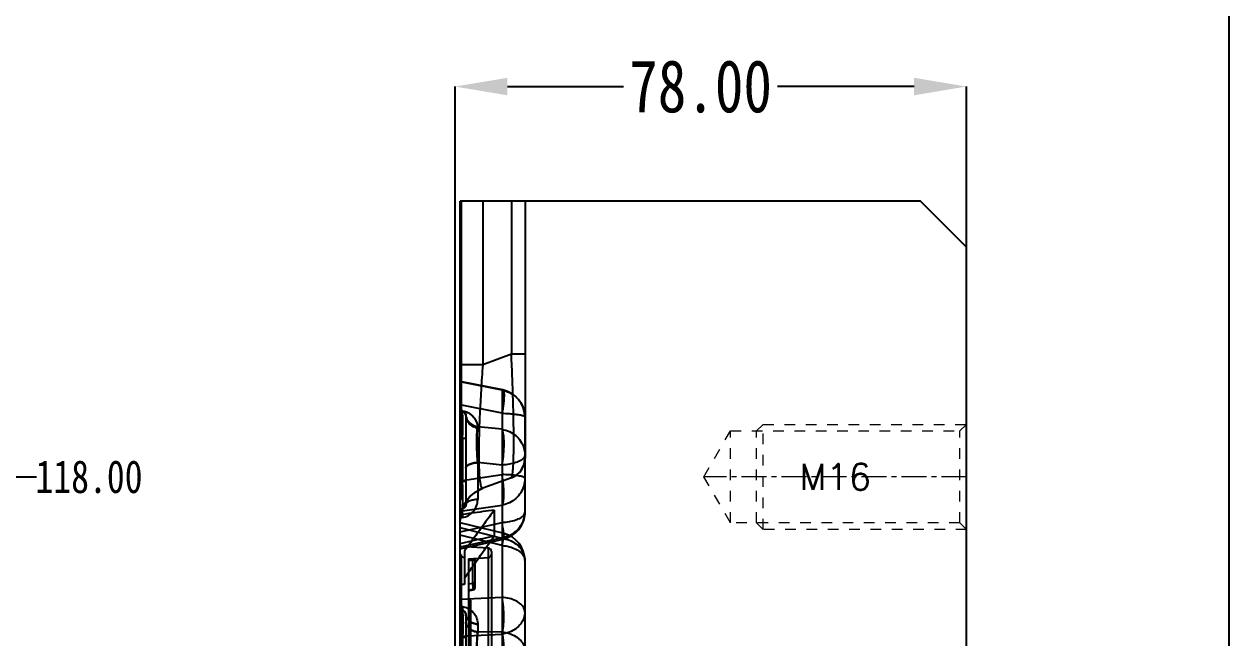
# Model space of a CAD drawing. Header units: millimetres. Extents: x 3054 to 4939, y -1170 to 130.
# Drawn here: x 4657.5 to 4841.2, y -111.6 to -18.1 of the extents above; entities that cross this region are included whole.
import ezdxf
from ezdxf.enums import TextEntityAlignment as Align

# ---------------------------------------------------------------- set-up
doc = ezdxf.new("R2010")
doc.units = ezdxf.units.MM
doc.header["$LTSCALE"] = 16.335
doc.header["$PDMODE"] = 3
doc.header["$PDSIZE"] = 0.3125
doc.linetypes.add('CENTER', pattern=[0.6, 0.375, -0.075, 0.075, -0.075])
doc.linetypes.add('HIDDEN', pattern=[0.2, 0.1, -0.1])
doc.layers.get('0').update_dxf_attribs({"linetype": 'CONTINUOUS'})
doc.layers.get('Defpoints').update_dxf_attribs({"linetype": 'CONTINUOUS'})
doc.layers.add('screw', color=33, linetype='CONTINUOUS', lineweight=13)
doc.styles.get("Standard").update_dxf_attribs({"font": 'txt', "width": 0.8})
doc.styles.add('TXT', font='txt.shx', dxfattribs={"bigfont": 'gbcbig.shx'})
doc.dimstyles.get("Standard").update_dxf_attribs({"dimtxt": 0.15625, "dimasz": 0.1875, "dimexe": 0.125, "dimexo": 0.0625, "dimtad": 0, "dimtih": 1, "dimtoh": 1, "dimdsep": 46, "dimtxsty": 'Standard', "dimcen": 0.09, "dimadec": 0, "dimazin": 0, "dimtp": 0.01, "dimtm": 0.01, "dimtfac": 1, "dimtofl": 0, "dimtmove": 0, "dimatfit": 3, "dimfxl": 0, "dimtolj": 1, "dimarcsym": 0})

# ---------------------------------------------------------------- blocks, each defined once
blk = doc.blocks.new('*D158')
at = {"color": 4, "lineweight": -2}
for p, q in [((4723.18, -202.24), (4723.18, -27.59)), ((4731.18, -27.59), (4748.89, -27.59)), ((4793.18, -27.59), (4772.36, -27.59)), ((4801.18, -192.52), (4801.18, -27.59))]:
    blk.add_line(p, q, dxfattribs=at)
at = {"color": 4}
for points in [[(4731.18, -26.26), (4731.18, -28.93), (4723.18, -27.59)], [(4793.18, -26.26), (4793.18, -28.93), (4801.18, -27.59)]]:
    blk.add_solid(points, dxfattribs=at)
at = {"layer": 'Defpoints', "color": 0}
for p in [(4723.18, -27.59), (4801.18, -192.52), (4723.18, -202.24)]:
    blk.add_point(p, dxfattribs=at)
at = {"color": 6, "insert": (4760.63, -27.59), "char_height": 8, "attachment_point": 5}
blk.add_mtext('\\A1;78.00', dxfattribs=at)
blk = doc.blocks.new('*D325')
at = {"color": 4, "lineweight": -2}
blk.add_line((4624.78, -87.08), (4659.37, -87.08), dxfattribs=at)
at = {"layer": 'Defpoints', "color": 0}
for p in [(4624.78, -87.08), (4659.37, -87.08), (4492.76, -205.08)]:
    blk.add_point(p, dxfattribs=at)
at = {"color": 6, "insert": (4667.37, -87.08), "char_height": 5, "attachment_point": 5}
blk.add_mtext('\\A1;118.00', dxfattribs=at)

msp = doc.modelspace()

# ---------------------------------------------------------------- linework, layer by layer
at = {"color": 6, "linetype": 'Continuous'}
for p, q in [((4723.981, -365.077), (4723.981, -45.077)), ((4794.176, -45.077), (4723.981, -45.077)), ((4724.101, -45.077), (4724.101, -90.515)), ((4727.402, -45.077), (4727.402, -69.988)), ((4731.77, -45.077), (4731.77, -68.399)), ((4733.876, -45.077), (4733.876, -84.223)), ((4801.176, -52.077), (4794.176, -45.077)), ((4801.176, -358.077), (4801.176, -52.077)), ((4731.77, -68.399), (4727.402, -69.988)), ((4733.876, -68.399), (4731.77, -68.399)), ((4727.402, -69.988), (4723.981, -69.988)), ((4730.36, -73.867), (4723.981, -72.579)), ((4730.471, -73.839), (4723.99, -72.535)), ((4730.36, -73.867), (4730.36, -96.362)), ((4730.36, -77.389), (4723.981, -76.106)), ((4724.335, -77.008), (4723.981, -76.945)), ((4723.981, -76.945), (4724.335, -77.008)), ((4724.335, -77.104), (4723.981, -77.042)), ((4724.101, -78.515), (4723.981, -78.515)), ((4724.803, -77.513), (4724.725, -77.356)), ((4724.774, -77.44), (4724.78, -77.453)), ((4724.831, -77.695), (4724.803, -77.513)), ((4724.825, -77.613), (4724.828, -77.636)), ((4724.828, -77.636), (4724.831, -77.695)), ((4724.831, -77.695), (4724.831, -91.335)), ((4733.831, -77.954), (4733.831, -92.464)), ((4730.36, -79.833), (4726.635, -79.456)), ((4724.335, -81.24), (4724.101, -81.199)), ((4724.335, -81.24), (4724.335, -87.79)), ((4724.831, -81.24), (4724.335, -81.24)), ((4724.101, -86.315), (4723.981, -86.315)), ((4726.649, -84.904), (4726.649, -90.518)), ((4730.36, -85.288), (4726.649, -84.904)), ((4723.981, -87.672), (4730.36, -86.728)), ((4724.335, -87.79), (4724.101, -87.831)), ((4724.831, -87.79), (4724.335, -87.79)), ((4731.77, -87.23), (4727.402, -88.82)), ((4724.101, -90.515), (4723.981, -90.515)), ((4723.981, -92.328), (4730.36, -91.378)), ((4724.335, -91.926), (4723.981, -91.989)), ((4724.335, -93.275), (4723.981, -93.338)), ((4729.175, -92.14), (4729.175, -96.063)), ((4723.981, -95.448), (4730.36, -94.024)), ((4730.36, -96.449), (4723.981, -94.832)), ((4730.662, -95.734), (4723.99, -94.067)), ((4723.97, -98.031), (4730.532, -96.566)), ((4730.36, -97.534), (4723.981, -95.94)), ((4730.36, -96.362), (4723.981, -97.773)), ((4730.36, -96.449), (4730.36, -110.689)), ((4728.274, -97.94), (4723.981, -97.715)), ((4724.101, -98.914), (4723.981, -98.914)), ((4724.101, -98.914), (4724.101, -121.547)), ((4724.631, -98.356), (4724.631, -103.488)), ((4728.274, -174.175), (4728.274, -97.94)), ((4728.748, -98.44), (4728.748, -174.047)), ((4725.236, -99.547), (4728.274, -99.388)), ((4725.236, -99.547), (4725.236, -278.306)), ((4725.91, -103.331), (4725.91, -99.612)), ((4726.241, -103.921), (4726.241, -99.613)), ((4733.831, -99.805), (4733.831, -119.898)), ((4724.101, -103.114), (4723.981, -103.114)), ((4725.236, -103.375), (4725.91, -103.263)), ((4725.91, -103.331), (4725.236, -103.458)), ((4725.91, -104.246), (4725.236, -104.359)), ((4725.248, -104.441), (4725.922, -104.314)), ((4726.241, -103.263), (4725.91, -103.263)), ((4725.91, -103.331), (4726.241, -103.331)), ((4725.91, -104.246), (4725.91, -104.314)), ((4723.981, -105.702), (4730.36, -105.418)), ((4725.236, -105.876), (4725.586, -105.876)), ((4725.236, -105.901), (4725.586, -105.901)), ((4725.236, -105.928), (4725.586, -105.928)), ((4725.236, -105.983), (4725.586, -105.983)), ((4725.236, -106.012), (4725.586, -106.012)), ((4725.236, -106.085), (4725.586, -106.085)), ((4725.236, -106.106), (4725.586, -106.106)), ((4725.586, -106.134), (4725.236, -106.134)), ((4725.236, -106.154), (4725.586, -106.154)), ((4725.236, -106.226), (4725.586, -106.226)), ((4725.236, -106.264), (4725.586, -106.264)), ((4725.236, -106.331), (4725.586, -106.331)), ((4725.236, -106.358), (4725.586, -106.358)), ((4725.236, -106.385), (4725.586, -106.385)), ((4725.236, -106.404), (4725.586, -106.404)), ((4725.586, -106.436), (4725.236, -106.436)), ((4725.236, -106.467), (4725.586, -106.467)), ((4725.236, -106.509), (4725.586, -106.509)), ((4725.236, -106.529), (4725.586, -106.529)), ((4725.236, -106.551), (4725.586, -106.551)), ((4725.586, -115.153), (4725.586, -105.876)), ((4724.335, -106.851), (4723.981, -106.788)), ((4723.981, -106.788), (4724.335, -106.851)), ((4724.335, -107.448), (4723.981, -107.386)), ((4724.831, -108.039), (4724.831, -123.719)), ((4725.236, -106.569), (4725.586, -106.569)), ((4725.236, -106.604), (4725.586, -106.604)), ((4725.236, -106.622), (4725.586, -106.622)), ((4725.236, -106.649), (4725.586, -106.649)), ((4725.236, -106.725), (4725.586, -106.725)), ((4725.586, -106.751), (4725.236, -106.751)), ((4725.236, -106.834), (4725.586, -106.834)), ((4725.586, -106.87), (4725.236, -106.87)), ((4725.236, -106.908), (4725.586, -106.908)), ((4725.236, -106.946), (4725.586, -106.946)), ((4725.236, -106.972), (4725.586, -106.972)), ((4725.586, -107), (4725.236, -107)), ((4725.586, -107.019), (4725.236, -107.019)), ((4725.236, -107.045), (4725.586, -107.045)), ((4725.236, -107.089), (4725.586, -107.089)), ((4725.236, -107.139), (4725.586, -107.139)), ((4725.586, -107.209), (4725.236, -107.209)), ((4725.236, -107.244), (4725.586, -107.244)), ((4725.586, -107.274), (4725.236, -107.274)), ((4725.236, -107.298), (4725.586, -107.298)), ((4725.236, -107.344), (4725.586, -107.344)), ((4725.236, -107.384), (4725.586, -107.384)), ((4725.236, -107.463), (4725.586, -107.463)), ((4725.236, -107.496), (4725.586, -107.496)), ((4725.236, -107.57), (4725.586, -107.57)), ((4725.236, -107.59), (4725.586, -107.59)), ((4725.236, -107.643), (4725.586, -107.643)), ((4725.236, -107.693), (4725.586, -107.693)), ((4725.236, -107.716), (4725.586, -107.716)), ((4725.236, -107.806), (4725.586, -107.806)), ((4725.236, -107.85), (4725.586, -107.85)), ((4725.236, -107.868), (4725.586, -107.868)), ((4725.236, -107.897), (4725.586, -107.897)), ((4725.236, -107.949), (4725.586, -107.949)), ((4725.236, -108.016), (4725.586, -108.016)), ((4725.236, -108.062), (4725.586, -108.062)), ((4725.236, -108.133), (4725.586, -108.133)), ((4725.236, -108.16), (4725.586, -108.16)), ((4725.236, -108.183), (4725.586, -108.183)), ((4725.236, -108.204), (4725.586, -108.204)), ((4725.236, -108.249), (4725.586, -108.249)), ((4725.236, -108.273), (4725.586, -108.273)), ((4725.586, -108.303), (4725.236, -108.303)), ((4725.236, -108.375), (4725.586, -108.375)), ((4724.101, -109.547), (4723.981, -109.547)), ((4725.236, -108.409), (4725.586, -108.409)), ((4725.236, -108.434), (4725.586, -108.434)), ((4725.236, -108.575), (4725.586, -108.575)), ((4725.236, -108.664), (4725.586, -108.664)), ((4725.236, -108.719), (4725.586, -108.719)), ((4725.236, -108.738), (4725.586, -108.738)), ((4725.236, -108.759), (4725.586, -108.759)), ((4725.236, -108.786), (4725.586, -108.786)), ((4725.586, -108.804), (4725.236, -108.804)), ((4725.586, -108.906), (4725.236, -108.906)), ((4725.236, -108.936), (4725.586, -108.936)), ((4725.236, -108.974), (4725.586, -108.974)), ((4725.236, -109.014), (4725.586, -109.014)), ((4725.236, -109.058), (4725.586, -109.058)), ((4725.236, -109.109), (4725.586, -109.109)), ((4725.236, -109.145), (4725.586, -109.145)), ((4725.236, -109.24), (4725.586, -109.24)), ((4725.236, -109.274), (4725.586, -109.274)), ((4725.236, -109.359), (4725.586, -109.359)), ((4725.236, -109.377), (4725.586, -109.377)), ((4725.586, -109.405), (4725.236, -109.405)), ((4725.236, -109.436), (4725.586, -109.436)), ((4725.586, -109.506), (4725.236, -109.506)), ((4725.236, -109.521), (4725.586, -109.521)), ((4725.586, -109.557), (4725.236, -109.557)), ((4725.236, -109.572), (4725.586, -109.572)), ((4725.236, -109.604), (4725.586, -109.604)), ((4725.236, -109.674), (4725.586, -109.674)), ((4725.236, -109.754), (4725.586, -109.754)), ((4725.236, -109.786), (4725.586, -109.786)), ((4725.236, -109.805), (4725.586, -109.805)), ((4725.236, -109.838), (4725.586, -109.838)), ((4725.586, -109.868), (4725.236, -109.868)), ((4725.236, -109.888), (4725.586, -109.888)), ((4725.586, -109.922), (4725.236, -109.922)), ((4725.236, -109.964), (4725.586, -109.964)), ((4725.236, -109.981), (4725.586, -109.981)), ((4725.236, -109.998), (4725.586, -109.998)), ((4725.236, -110.028), (4725.586, -110.028)), ((4725.236, -110.054), (4725.586, -110.054)), ((4725.236, -110.077), (4725.586, -110.077)), ((4725.236, -110.098), (4725.586, -110.098)), ((4725.236, -110.143), (4725.586, -110.143)), ((4725.236, -110.178), (4725.586, -110.178)), ((4726.649, -109.567), (4726.649, -110.736)), ((4724.101, -110.914), (4723.981, -110.914)), ((4723.981, -111.345), (4730.36, -111.038)), ((4724.335, -111.584), (4724.101, -111.543)), ((4724.335, -111.584), (4724.335, -120.174)), ((4724.831, -111.584), (4724.335, -111.584)), ((4725.236, -110.257), (4725.586, -110.257)), ((4725.586, -110.279), (4725.236, -110.279)), ((4725.236, -110.313), (4725.586, -110.313)), ((4725.236, -110.416), (4725.586, -110.416)), ((4725.236, -110.453), (4725.586, -110.453)), ((4725.236, -110.497), (4725.586, -110.497)), ((4725.236, -110.525), (4725.586, -110.525)), ((4725.236, -110.668), (4725.586, -110.668)), ((4725.236, -110.752), (4725.586, -110.752)), ((4725.236, -110.914), (4725.586, -110.914)), ((4725.236, -110.941), (4725.586, -110.941)), ((4725.236, -111.121), (4725.586, -111.121)), ((4725.236, -111.182), (4725.586, -111.182)), ((4725.586, -111.199), (4725.236, -111.199)), ((4725.236, -111.254), (4725.586, -111.254)), ((4725.586, -111.458), (4725.236, -111.458)), ((4725.236, -111.525), (4725.586, -111.525)), ((4725.586, -111.598), (4725.236, -111.598)), ((4730.36, -110.689), (4726.649, -110.736)), ((4730.36, -111.038), (4730.36, -122.972))]:
    msp.add_line(p, q, dxfattribs=at)
msp.add_lwpolyline([(4247.856, 24.761), (4841.191, 24.761), (4841.191, -450.887), (4247.856, -450.887)], close=True)
for points in [[(4724.725, -77.356), (4724.613, -77.233), (4724.479, -77.149), (4724.335, -77.104)], [(4724.335, -77.104), (4724.401, -77.12), (4724.442, -77.133), (4724.47, -77.145), (4724.495, -77.156), (4724.518, -77.168), (4724.539, -77.18)], [(4724.403, -77.12), (4724.449, -77.136), (4724.479, -77.149), (4724.501, -77.159), (4724.52, -77.169)], [(4724.557, -77.191), (4724.573, -77.202), (4724.588, -77.213), (4724.603, -77.224), (4724.617, -77.236), (4724.63, -77.247), (4724.642, -77.258)], [(4724.575, -77.204), (4724.592, -77.216), (4724.609, -77.229), (4724.625, -77.243), (4724.64, -77.256), (4724.654, -77.269)], [(4724.653, -77.269), (4724.664, -77.28), (4724.674, -77.291), (4724.684, -77.302), (4724.693, -77.313), (4724.703, -77.324), (4724.711, -77.336), (4724.72, -77.348), (4724.729, -77.361), (4724.738, -77.374), (4724.746, -77.387)], [(4724.679, -77.295), (4724.69, -77.309), (4724.702, -77.323)], [(4724.713, -77.337), (4724.723, -77.353), (4724.734, -77.369), (4724.744, -77.385), (4724.754, -77.401)], [(4724.754, -77.401), (4724.761, -77.414), (4724.768, -77.427)], [(4724.763, -77.417), (4724.771, -77.433), (4724.779, -77.449), (4724.786, -77.466)], [(4724.786, -77.466), (4724.791, -77.48), (4724.796, -77.493), (4724.801, -77.507), (4724.805, -77.521), (4724.81, -77.536)], [(4724.792, -77.482), (4724.798, -77.499), (4724.804, -77.516), (4724.809, -77.534), (4724.814, -77.552), (4724.818, -77.572), (4724.822, -77.592)], [(4724.814, -77.551), (4724.817, -77.567), (4724.82, -77.583), (4724.823, -77.6), (4724.826, -77.618)], [(4731.77, -87.23), (4732.538, -86.825), (4733.211, -86.175), (4733.693, -85.29), (4733.876, -84.223)], [(4723.981, -93.706), (4724.158, -92.361), (4724.658, -91.142), (4725.41, -90.126), (4726.346, -89.347), (4727.402, -88.82)], [(4724.831, -91.335), (4724.818, -91.456), (4724.778, -91.579), (4724.698, -91.71), (4724.548, -91.844), (4724.334, -91.926)], [(4724.335, -91.926), (4724.474, -91.884), (4724.608, -91.802), (4724.722, -91.679), (4724.801, -91.521), (4724.831, -91.335)], [(4724.831, -91.335), (4724.816, -91.465), (4724.773, -91.591), (4724.688, -91.722), (4724.544, -91.846)], [(4725.911, -104.316), (4726.08, -104.242), (4726.198, -104.101), (4726.241, -103.922)], [(4724.725, -107.7), (4724.613, -107.577), (4724.479, -107.493), (4724.335, -107.448)], [(4724.335, -107.448), (4724.445, -107.479), (4724.537, -107.523), (4724.603, -107.569), (4724.654, -107.614)], [(4724.335, -107.448), (4724.454, -107.482), (4724.542, -107.527), (4724.607, -107.572), (4724.657, -107.617), (4724.696, -107.661), (4724.728, -107.703), (4724.753, -107.744), (4724.774, -107.785), (4724.792, -107.825)], [(4724.694, -107.659), (4724.727, -107.701), (4724.752, -107.742), (4724.774, -107.783), (4724.791, -107.824), (4724.805, -107.865), (4724.817, -107.908), (4724.824, -107.951)], [(4724.831, -108.039), (4724.803, -107.857), (4724.725, -107.7)], [(4724.824, -107.952), (4724.829, -107.995), (4724.831, -108.039)]]:
    msp.add_lwpolyline(points, dxfattribs=at)
for centre, radius, start, end in [((4729.631, -77.954), 4.2, 0, 78.56671), ((4724.231, -77.695), 0.6, 0, 80), ((4730.676, -84.223), 3.2, 290, 0), ((4708.939, -90.337), 21.723, 8.05729, 9.56401), ((4729.181, -93.706), 5.2, 110, 180), ((4724.231, -91.335), 0.6, 280, 0), ((4729.631, -92.464), 4.2, 282.54116, 0), ((4729.631, -99.805), 4.2, 0, 75.92976), ((4728.248, -98.44), 0.5, 0, 87), ((4728.248, -98.888), 0.5, 273, 0), ((4725.841, -103.853), 0.4, 279.94456, 359.96499), ((4725.841, -103.92), 0.399, 279.92025, 359.9496), ((4724.231, -108.039), 0.6, 0, 80)]:
    msp.add_arc(centre, radius, start, end, dxfattribs=at)
for centre, major_axis, ratio, start_param, end_param in [((4551.256, -193.392), (631.676, -23.016), 0.1647089, 1.2987663, 1.2998362), ((4883.805, -200.047), (617.094, 0), 0.1683586, 1.8295431, 1.8306738), ((4958.829, -200.047), (639.392, 0), 0.1683586, 1.9436571, 1.94479), ((4552.086, -210.156), (631.416, 34.906), 0.1598345, 1.2851843, 1.2862543)]:
    msp.add_ellipse(centre, major_axis=major_axis, ratio=ratio, start_param=start_param, end_param=end_param, dxfattribs=at)
for points, knots in [([(4731.77, -87.23), (4731.788, -87.223), (4731.824, -87.184), (4731.883, -87.048), (4731.943, -86.767), (4732.002, -86.308), (4732.052, -85.684), (4732.091, -84.901), (4732.12, -83.964), (4732.137, -82.883), (4732.142, -81.664), (4732.136, -80.318), (4732.11, -78.304), (4732.048, -75.56), (4731.931, -72.063), (4731.828, -69.641), (4731.77, -68.399)], [0, 0, 0, 0, 0.0030358, 0.0078418, 0.0237159, 0.048249, 0.0814195, 0.1230704, 0.172831, 0.2302723, 0.2949595, 0.3664177, 0.4440199, 0.6149921, 0.8023769, 1, 1, 1, 1]), ([(4727.402, -69.988), (4727.308, -71.281), (4727.142, -73.789), (4726.98, -76.865), (4726.888, -79.181), (4726.839, -80.774), (4726.809, -82.252), (4726.798, -83.603), (4726.806, -84.816), (4726.834, -85.881), (4726.88, -86.79), (4726.936, -87.445), (4726.993, -87.884), (4727.038, -88.15), (4727.086, -88.371), (4727.139, -88.549), (4727.195, -88.684), (4727.255, -88.777), (4727.327, -88.831), (4727.38, -88.828), (4727.402, -88.82)], [0, 0, 0, 0, 0.2044814, 0.3966061, 0.48603, 0.5700727, 0.6480666, 0.719346, 0.7832895, 0.839444, 0.8874057, 0.9267886, 0.9431602, 0.9573003, 0.9692188, 0.9789443, 0.9865453, 0.9921886, 0.9963159, 1, 1, 1, 1]), ([(4730.36, -77.389), (4730.406, -77.131), (4730.487, -76.63), (4730.579, -75.91), (4730.638, -75.268), (4730.662, -74.727), (4730.647, -74.309), (4730.606, -74.041), (4730.545, -73.902), (4730.492, -73.843), (4730.42, -73.831), (4730.38, -73.853), (4730.36, -73.867)], [0, 0, 0, 0, 0.2113153, 0.4079821, 0.5831068, 0.7299003, 0.8426955, 0.9198547, 0.9456576, 0.9645075, 0.9804766, 1, 1, 1, 1]), ([(4730.36, -73.867), (4730.38, -73.853), (4730.42, -73.831), (4730.492, -73.843), (4730.545, -73.902), (4730.606, -74.041), (4730.647, -74.309), (4730.662, -74.727), (4730.638, -75.268), (4730.579, -75.91), (4730.487, -76.63), (4730.406, -77.131), (4730.36, -77.389)], [0, 0, 0, 0, 0.0195234, 0.0354925, 0.0543424, 0.0801453, 0.1573045, 0.2700997, 0.4168932, 0.5920179, 0.7886847, 1, 1, 1, 1]), ([(4730.36, -73.867), (4730.743, -73.934), (4731.495, -74.175), (4732.476, -74.828), (4733.238, -75.725), (4733.721, -76.794), (4733.831, -77.569), (4733.831, -77.954)], [0, 0, 0, 0, 0.2011305, 0.4017362, 0.6016776, 0.8010167, 1, 1, 1, 1]), ([(4724.335, -81.24), (4724.344, -80.809), (4724.368, -79.989), (4724.359, -78.893), (4724.417, -77.949), (4724.303, -77.502), (4724.401, -77.116), (4724.335, -77.104)], [0, 0, 0, 0, 0.31249, 0.5901416, 0.8125684, 0.9511412, 1, 1, 1, 1]), ([(4724.335, -77.104), (4724.333, -77.104), (4724.331, -77.098), (4724.33, -77.081), (4724.331, -77.048), (4724.334, -77.021), (4724.335, -77.008)], [0, 0, 0, 0, 0.047406, 0.1558429, 0.5737048, 1, 1, 1, 1]), ([(4724.335, -77.104), (4724.333, -77.104), (4724.331, -77.098), (4724.33, -77.081), (4724.331, -77.048), (4724.334, -77.021), (4724.335, -77.008)], [0, 0, 0, 0, 0.0475645, 0.1564537, 0.5761086, 1, 1, 1, 1]), ([(4724.335, -77.008), (4724.481, -77.033), (4724.747, -77.102), (4725.096, -77.249), (4725.374, -77.406), (4725.656, -77.61), (4725.933, -77.866), (4726.183, -78.19), (4726.37, -78.507), (4726.545, -78.919), (4726.614, -79.243), (4726.635, -79.456)], [0, 0, 0, 0, 0.1235181, 0.227804, 0.3143055, 0.3887612, 0.5168062, 0.6273548, 0.727895, 0.8220192, 1, 1, 1, 1]), ([(4724.335, -77.008), (4724.467, -77.031), (4724.724, -77.099), (4725.079, -77.239), (4725.386, -77.41), (4725.644, -77.604), (4725.869, -77.809), (4726.065, -78.032), (4726.234, -78.273), (4726.38, -78.534), (4726.501, -78.816), (4726.591, -79.125), (4726.624, -79.342), (4726.635, -79.456)], [0, 0, 0, 0, 0.1119756, 0.220288, 0.3163269, 0.4041789, 0.4879586, 0.5692228, 0.650316, 0.7330839, 0.8177542, 0.9048485, 1, 1, 1, 1]), ([(4724.828, -77.636), (4724.849, -77.853), (4724.971, -78.297), (4725.377, -78.871), (4725.958, -79.282), (4726.41, -79.421), (4726.635, -79.456)], [0, 0, 0, 0, 0.237717, 0.4919934, 0.7516186, 1, 1, 1, 1]), ([(4724.831, -77.695), (4724.831, -77.915), (4724.919, -78.378), (4725.307, -78.988), (4725.901, -79.434), (4726.373, -79.591), (4726.61, -79.632)], [0, 0, 0, 0, 0.2317034, 0.4843279, 0.7466161, 1, 1, 1, 1]), ([(4730.36, -77.389), (4730.731, -77.398), (4731.428, -77.429), (4732.366, -77.507), (4733.123, -77.629), (4733.562, -77.732), (4733.831, -77.878), (4733.831, -77.954)], [0, 0, 0, 0, 0.3116027, 0.5841075, 0.7972662, 0.9365094, 1, 1, 1, 1]), ([(4726.61, -79.632), (4726.568, -79.869), (4726.518, -80.435), (4726.483, -81.396), (4726.494, -82.52), (4726.551, -83.712), (4726.611, -84.509), (4726.649, -84.904)], [0, 0, 0, 0, 0.1361713, 0.3224148, 0.5459397, 0.7747561, 1, 1, 1, 1]), ([(4726.649, -84.904), (4726.609, -84.484), (4726.548, -83.645), (4726.493, -82.423), (4726.486, -81.306), (4726.522, -80.388), (4726.572, -79.852), (4726.61, -79.632)], [0, 0, 0, 0, 0.2395005, 0.4777049, 0.6949046, 0.8735349, 1, 1, 1, 1]), ([(4726.635, -79.456), (4726.634, -79.469), (4726.627, -79.528), (4726.618, -79.587), (4726.61, -79.632)], [0, 0, 0, 0, 0.2266682, 1, 1, 1, 1]), ([(4726.61, -79.632), (4726.613, -79.616), (4726.623, -79.558), (4726.63, -79.499), (4726.635, -79.456)], [0, 0, 0, 0, 0.2734258, 1, 1, 1, 1]), ([(4730.36, -85.288), (4730.462, -84.753), (4730.607, -83.683), (4730.682, -82.364), (4730.656, -81.379), (4730.6, -80.757), (4730.51, -80.248), (4730.418, -79.953), (4730.36, -79.833)], [0, 0, 0, 0, 0.2961936, 0.5879695, 0.7184535, 0.8328762, 0.9277109, 1, 1, 1, 1]), ([(4730.36, -79.833), (4730.742, -79.897), (4731.489, -80.124), (4732.47, -80.744), (4733.234, -81.597), (4733.719, -82.617), (4733.831, -83.36), (4733.831, -83.727)], [0, 0, 0, 0, 0.2056385, 0.4086895, 0.6084268, 0.8051215, 1, 1, 1, 1]), ([(4733.831, -83.727), (4733.831, -83.882), (4733.67, -84.241), (4733.147, -84.626), (4732.393, -84.947), (4731.436, -85.179), (4730.733, -85.263), (4730.36, -85.288)], [0, 0, 0, 0, 0.1155694, 0.2700957, 0.4743621, 0.7222975, 1, 1, 1, 1]), ([(4730.36, -85.288), (4730.384, -85.162), (4730.476, -84.644), (4730.544, -84.123), (4730.583, -83.727)], [0, 0, 0, 0, 0.2431823, 1, 1, 1, 1]), ([(4726.649, -84.904), (4726.415, -84.919), (4726.071, -84.963), (4725.638, -85.073), (4725.357, -85.176), (4725.128, -85.296), (4724.959, -85.429), (4724.855, -85.571), (4724.831, -85.675), (4724.831, -85.721)], [0, 0, 0, 0, 0.3312262, 0.4892116, 0.6322071, 0.7545685, 0.8545914, 0.9339233, 1, 1, 1, 1]), ([(4724.831, -85.721), (4724.831, -85.675), (4724.855, -85.572), (4724.959, -85.429), (4725.128, -85.296), (4725.357, -85.176), (4725.639, -85.073), (4726.071, -84.963), (4726.415, -84.919), (4726.649, -84.904)], [0, 0, 0, 0, 0.0660707, 0.1453932, 0.2454436, 0.3678447, 0.5108899, 0.668929, 1, 1, 1, 1]), ([(4724.335, -91.926), (4724.404, -91.914), (4724.301, -91.516), (4724.417, -91.06), (4724.359, -90.11), (4724.367, -89.022), (4724.343, -88.213), (4724.335, -87.79)], [0, 0, 0, 0, 0.0508506, 0.1931706, 0.4178038, 0.6936516, 1, 1, 1, 1]), ([(4733.831, -87.292), (4733.831, -87.217), (4733.562, -87.07), (4733.123, -86.968), (4732.366, -86.846), (4731.428, -86.768), (4730.731, -86.737), (4730.36, -86.728)], [0, 0, 0, 0, 0.0634906, 0.2027338, 0.4158925, 0.6883973, 1, 1, 1, 1]), ([(4730.36, -91.378), (4730.385, -91.35), (4730.43, -91.279), (4730.509, -91.087), (4730.579, -90.76), (4730.628, -90.279), (4730.643, -89.693), (4730.623, -89.02), (4730.548, -88.019), (4730.448, -87.248), (4730.36, -86.728)], [0, 0, 0, 0, 0.0236147, 0.0533624, 0.1320043, 0.2352816, 0.3608335, 0.5054518, 0.6639978, 1, 1, 1, 1]), ([(4733.831, -87.292), (4733.831, -87.677), (4733.721, -88.453), (4733.238, -89.521), (4732.476, -90.417), (4731.495, -91.07), (4730.743, -91.311), (4730.36, -91.378)], [0, 0, 0, 0, 0.1989631, 0.3982892, 0.5982295, 0.7988472, 1, 1, 1, 1]), ([(4724.335, -93.275), (4724.649, -93.217), (4725.265, -93), (4726.02, -92.372), (4726.531, -91.516), (4726.642, -90.851), (4726.649, -90.518)], [0, 0, 0, 0, 0.2464904, 0.4925715, 0.7426167, 1, 1, 1, 1]), ([(4726.649, -90.518), (4726.414, -90.533), (4726.069, -90.58), (4725.636, -90.689), (4725.357, -90.789), (4725.13, -90.911), (4724.931, -91.069), (4724.831, -91.233), (4724.831, -91.335)], [0, 0, 0, 0, 0.3344279, 0.4927101, 0.6348548, 0.7555756, 0.8550886, 1, 1, 1, 1]), ([(4729.176, -92.14), (4728.599, -92.221), (4727.445, -92.383), (4725.713, -92.627), (4724.558, -92.79), (4723.981, -92.871)], [0, 0, 0, 0, 0.3331804, 0.6665138, 1, 1, 1, 1]), ([(4724.335, -91.926), (4724.321, -91.929), (4724.293, -91.966), (4724.264, -92.092), (4724.254, -92.362), (4724.279, -92.776), (4724.313, -93.099), (4724.335, -93.275)], [0, 0, 0, 0, 0.0309133, 0.0872425, 0.2910565, 0.6106676, 1, 1, 1, 1]), ([(4729.176, -92.14), (4728.671, -92.83), (4727.661, -94.211), (4726.145, -96.283), (4725.136, -97.665), (4724.631, -98.356)], [0, 0, 0, 0, 0.3333098, 0.6666431, 1, 1, 1, 1]), ([(4733.831, -92.464), (4733.831, -92.831), (4733.72, -93.575), (4733.234, -94.596), (4732.47, -95.45), (4731.49, -96.071), (4730.742, -96.299), (4730.36, -96.362)], [0, 0, 0, 0, 0.194986, 0.3917495, 0.5914915, 0.7944784, 1, 1, 1, 1]), ([(4730.36, -94.025), (4730.733, -94), (4731.436, -93.916), (4732.393, -93.684), (4733.147, -93.363), (4733.67, -92.978), (4733.831, -92.619), (4733.831, -92.464)], [0, 0, 0, 0, 0.2777025, 0.5256379, 0.7299043, 0.8844306, 1, 1, 1, 1]), ([(4730.543, -96.563), (4730.567, -96.558), (4730.593, -96.509), (4730.609, -96.442), (4730.625, -96.319), (4730.627, -96.119), (4730.612, -95.821), (4730.576, -95.454), (4730.499, -94.845), (4730.42, -94.363), (4730.36, -94.024)], [0, 0, 0, 0, 0.0286395, 0.0528218, 0.084478, 0.1705169, 0.2864195, 0.4307205, 0.6002148, 1, 1, 1, 1]), ([(4723.981, -97.233), (4724.558, -97.103), (4725.712, -96.842), (4727.443, -96.452), (4728.596, -96.193), (4729.173, -96.063)], [0, 0, 0, 0, 0.333498, 0.6668314, 1, 1, 1, 1]), ([(4724.631, -102.502), (4725.135, -101.787), (4726.144, -100.356), (4727.659, -98.209), (4728.668, -96.779), (4729.173, -96.063)], [0, 0, 0, 0, 0.3333532, 0.6666866, 1, 1, 1, 1]), ([(4730.36, -97.534), (4730.405, -97.328), (4730.467, -97.033), (4730.541, -96.658), (4730.585, -96.42), (4730.621, -96.216), (4730.646, -96.045), (4730.661, -95.926), (4730.667, -95.849), (4730.668, -95.807), (4730.668, -95.774), (4730.664, -95.752), (4730.659, -95.736), (4730.645, -95.732), (4730.633, -95.744), (4730.612, -95.772), (4730.581, -95.834), (4730.537, -95.935), (4730.459, -96.144), (4730.401, -96.32), (4730.36, -96.449)], [0, 0, 0, 0, 0.2418881, 0.3464945, 0.4391032, 0.5188903, 0.5850407, 0.6367596, 0.6569751, 0.6733183, 0.6857602, 0.6944333, 0.6997406, 0.7032997, 0.7085694, 0.7170859, 0.7448778, 0.7872638, 0.8440916, 1, 1, 1, 1]), ([(4730.36, -96.362), (4730.377, -96.394), (4730.409, -96.45), (4730.46, -96.522), (4730.513, -96.57), (4730.543, -96.563)], [0, 0, 0, 0, 0.3856539, 0.6758553, 1, 1, 1, 1]), ([(4730.36, -96.449), (4730.739, -96.503), (4731.475, -96.694), (4732.453, -97.222), (4733.221, -97.952), (4733.716, -98.835), (4733.831, -99.488), (4733.831, -99.805)], [0, 0, 0, 0, 0.2193484, 0.4301201, 0.6295418, 0.8181191, 1, 1, 1, 1]), ([(4730.36, -97.534), (4730.735, -97.57), (4731.449, -97.694), (4732.415, -98.04), (4733.182, -98.52), (4733.698, -99.112), (4733.831, -99.587), (4733.831, -99.805)], [0, 0, 0, 0, 0.2525292, 0.4836264, 0.6844361, 0.8532622, 1, 1, 1, 1]), ([(4726.241, -99.613), (4726.241, -99.599), (4726.155, -99.618), (4726.073, -99.599), (4725.967, -99.61), (4725.91, -99.612)], [0, 0, 0, 0, 0.1300591, 0.4878846, 1, 1, 1, 1]), ([(4725.91, -99.796), (4725.967, -99.792), (4726.072, -99.789), (4726.157, -99.763), (4726.241, -99.765), (4726.241, -99.75)], [0, 0, 0, 0, 0.5077873, 0.8649295, 1, 1, 1, 1]), ([(4725.91, -104.246), (4725.933, -104.224), (4725.928, -104.106), (4725.947, -103.913), (4725.93, -103.61), (4725.919, -103.386), (4725.91, -103.263)], [0, 0, 0, 0, 0.097011, 0.3128369, 0.623649, 1, 1, 1, 1]), ([(4725.91, -104.314), (4725.927, -104.326), (4725.94, -104.154), (4725.94, -104.031), (4725.933, -103.682), (4725.919, -103.457), (4725.91, -103.331)], [0, 0, 0, 0, 0.0639757, 0.2814937, 0.6151739, 1, 1, 1, 1]), ([(4733.831, -107.69), (4733.831, -107.471), (4733.698, -106.996), (4733.182, -106.404), (4732.415, -105.924), (4731.449, -105.578), (4730.735, -105.455), (4730.36, -105.418)], [0, 0, 0, 0, 0.1467378, 0.3155639, 0.5163736, 0.7474708, 1, 1, 1, 1]), ([(4730.36, -111.038), (4730.407, -110.863), (4730.485, -110.479), (4730.596, -109.608), (4730.647, -108.389), (4730.579, -106.897), (4730.452, -105.896), (4730.36, -105.418)], [0, 0, 0, 0, 0.0958436, 0.207934, 0.465723, 0.741634, 1, 1, 1, 1]), ([(4724.335, -107.448), (4724.329, -107.447), (4724.318, -107.432), (4724.312, -107.401), (4724.307, -107.35), (4724.306, -107.282), (4724.308, -107.196), (4724.316, -107.05), (4724.327, -106.933), (4724.335, -106.851)], [0, 0, 0, 0, 0.0278444, 0.0801764, 0.1624709, 0.275346, 0.41794, 0.5883644, 1, 1, 1, 1]), ([(4724.335, -106.851), (4724.327, -106.933), (4724.316, -107.05), (4724.308, -107.196), (4724.306, -107.282), (4724.307, -107.35), (4724.312, -107.401), (4724.318, -107.432), (4724.329, -107.447), (4724.335, -107.448)], [0, 0, 0, 0, 0.4104455, 0.58133, 0.7242931, 0.8374326, 0.9198798, 0.972171, 1, 1, 1, 1]), ([(4724.335, -107.448), (4724.404, -107.46), (4724.301, -107.859), (4724.417, -108.314), (4724.359, -109.264), (4724.367, -110.353), (4724.343, -111.162), (4724.335, -111.584)], [0, 0, 0, 0, 0.0508506, 0.1931706, 0.4178038, 0.6936516, 1, 1, 1, 1]), ([(4724.335, -106.851), (4724.579, -106.893), (4725.066, -107.049), (4725.716, -107.465), (4726.224, -108.045), (4726.575, -108.759), (4726.64, -109.289), (4726.649, -109.567)], [0, 0, 0, 0, 0.1927576, 0.3916319, 0.5918986, 0.7841262, 1, 1, 1, 1]), ([(4724.831, -108.039), (4724.831, -108.215), (4724.902, -108.496), (4725.115, -108.819), (4725.345, -109.049), (4725.629, -109.246), (4726.058, -109.451), (4726.411, -109.538), (4726.649, -109.567)], [0, 0, 0, 0, 0.2054218, 0.3218563, 0.4478083, 0.5820022, 0.7215821, 1, 1, 1, 1]), ([(4726.649, -109.567), (4726.412, -109.538), (4726.059, -109.452), (4725.63, -109.246), (4725.345, -109.05), (4725.115, -108.819), (4724.902, -108.496), (4724.831, -108.215), (4724.831, -108.039)], [0, 0, 0, 0, 0.2775088, 0.4173625, 0.5518267, 0.6780253, 0.7946723, 1, 1, 1, 1]), ([(4730.36, -111.038), (4730.419, -110.818), (4730.511, -110.325), (4730.627, -109.209), (4730.636, -108.311), (4730.61, -107.69)], [0, 0, 0, 0, 0.2030071, 0.4455144, 1, 1, 1, 1]), ([(4733.831, -107.69), (4733.831, -108.007), (4733.716, -108.658), (4733.221, -109.538), (4732.452, -110.267), (4731.474, -110.793), (4730.739, -110.984), (4730.36, -111.038)], [0, 0, 0, 0, 0.181654, 0.3700932, 0.5695136, 0.7804196, 1, 1, 1, 1]), ([(4726.649, -110.736), (4726.412, -110.707), (4725.947, -110.595), (4725.345, -110.262), (4724.931, -109.786), (4724.831, -109.402), (4724.831, -109.227)], [0, 0, 0, 0, 0.2798391, 0.5540592, 0.795268, 1, 1, 1, 1]), ([(4724.831, -109.227), (4724.831, -109.402), (4724.931, -109.786), (4725.345, -110.262), (4725.947, -110.595), (4726.412, -110.707), (4726.649, -110.736)], [0, 0, 0, 0, 0.2047308, 0.4459379, 0.7201562, 1, 1, 1, 1]), ([(4726.649, -116.69), (4726.603, -116.333), (4726.537, -115.552), (4726.486, -114.327), (4726.49, -113.047), (4726.543, -111.843), (4726.607, -111.083), (4726.649, -110.736)], [0, 0, 0, 0, 0.1809178, 0.3940891, 0.616451, 0.8241331, 1, 1, 1, 1]), ([(4726.649, -110.736), (4726.604, -111.112), (4726.538, -111.922), (4726.487, -113.175), (4726.49, -114.453), (4726.542, -115.628), (4726.606, -116.361), (4726.649, -116.69)], [0, 0, 0, 0, 0.1904735, 0.408456, 0.6304855, 0.8331375, 1, 1, 1, 1]), ([(4730.36, -116.659), (4730.413, -116.453), (4730.503, -116.007), (4730.631, -115.026), (4730.694, -113.705), (4730.63, -112.377), (4730.502, -111.37), (4730.412, -110.905), (4730.36, -110.689)], [0, 0, 0, 0, 0.1059627, 0.2266508, 0.4938338, 0.7642961, 0.8888698, 1, 1, 1, 1]), ([(4730.36, -110.689), (4730.737, -110.736), (4731.463, -110.897), (4732.437, -111.346), (4733.207, -111.971), (4733.71, -112.733), (4733.831, -113.31), (4733.831, -113.585)], [0, 0, 0, 0, 0.2325241, 0.4510998, 0.650685, 0.8313991, 1, 1, 1, 1])]:
    msp.add_open_spline(points, degree=3, knots=knots, dxfattribs=at)
at = {"layer": 'screw', "linetype": 'HIDDEN', "ltscale": 0.995164}
for p, q in [((4761.134, -87.077), (4765.176, -80.077)), ((4765.176, -80.077), (4800.176, -80.077)), ((4765.176, -94.077), (4765.176, -80.077)), ((4800.176, -80.077), (4801.176, -79.077)), ((4800.176, -94.077), (4800.176, -80.077)), ((4765.176, -94.077), (4761.134, -87.077)), ((4800.176, -94.077), (4765.176, -94.077)), ((4801.176, -95.077), (4800.176, -94.077))]:
    msp.add_line(p, q, dxfattribs=at)
at = {"layer": 'screw', "color": 92, "linetype": 'HIDDEN', "ltscale": 0.995164}
for p, q in [((4769.176, -80.077), (4770.176, -79.077)), ((4769.176, -94.077), (4769.176, -80.077)), ((4770.176, -79.077), (4801.176, -79.077)), ((4770.176, -95.077), (4770.176, -79.077)), ((4770.176, -95.077), (4769.176, -94.077)), ((4801.176, -95.077), (4770.176, -95.077))]:
    msp.add_line(p, q, dxfattribs=at)
at = {"layer": 'screw', "color": 1, "linetype": 'CENTER', "ltscale": 0.621977}
msp.add_line((4801.176, -87.077), (4761.134, -87.077), dxfattribs=at)

# ---------------------------------------------------------------- texts
at = {"layer": 'screw', "color": 222, "linetype": 'HIDDEN', "ltscale": 0.995164, "style": 'TXT'}
msp.add_text('M16', height=4, dxfattribs=at).set_placement((4781.155, -87.077), align=Align.MIDDLE)

# ---------------------------------------------------------------- dimensions: what is measured, and where the dimension line sits
dim = msp.add_linear_dim(base=(4723.177, -27.593), p1=(4801.176, -192.521), p2=(4723.177, -202.237), dimstyle='Standard', override={"dimtxt": 8, "dimasz": 8, "dimexe": 0, "dimexo": 0, "dimgap": 0, "dimtih": 0, "dimtoh": 0, "dimzin": 0, "dimcen": 0, "dimclrd": 4, "dimclre": 4, "dimclrt": 6, "dimadec": 2, "dimtp": 0, "dimtm": 0, "dimtzin": 0})
dim.commit()
dim.dimension.update_dxf_attribs({"geometry": '*D158', "text_midpoint": (4760.626, -27.593), "dimtype": 160})
dim = msp.add_ordinate_dim(feature_location=(4624.779, -87.077), offset=(34.59, 0), dtype=0, origin=(4492.764, -205.077), dimstyle='Standard', override={"dimtxt": 5, "dimasz": 5, "dimexe": 0, "dimexo": 0, "dimgap": 0, "dimtih": 0, "dimtoh": 0, "dimzin": 0, "dimcen": 0, "dimclrd": 4, "dimclre": 4, "dimclrt": 6, "dimadec": 2, "dimtp": 0, "dimtm": 0, "dimtzin": 0})
dim.commit()
dim.dimension.update_dxf_attribs({"geometry": '*D325', "text_midpoint": (4667.37, -87.077)})

doc.saveas('drawing.dxf')
